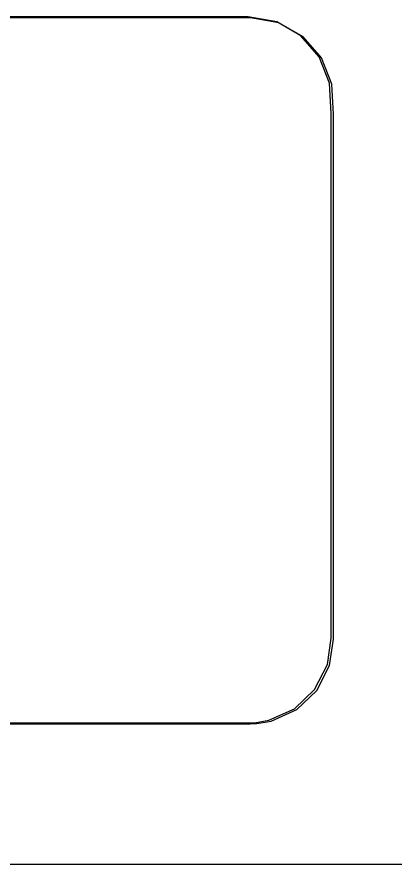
# Model space of a CAD drawing. Extents: x 1 to 47.7, y 0.2 to 35.
# Drawn here: x 16.055 to 16.42, y 10.799 to 11.614 of the extents above; entities that cross this region are included whole.
import ezdxf

# ---------------------------------------------------------------- set-up
doc = ezdxf.new("R2010")
doc.units = 0
doc.header["$MEASUREMENT"] = 0
for name, color, linetype in [('4_1__5U__UP_TO_TWO_IO_BOAR', 7, 'CONTINUOUS'), ('4_2__5U__FRONT_PANEL_W_24_', 7, 'CONTINUOUS'), ('5_1___24__TARGET_LEDS___12', 7, 'CONTINUOUS')]:
    doc.layers.add(name, color=color, linetype=linetype)

msp = doc.modelspace()

# ---------------------------------------------------------------- linework, layer by layer
at = {"layer": '4_1__5U__UP_TO_TWO_IO_BOAR'}
for points in [[(16.03312, 10.93359), (16.11263, 10.93359), (16.17957, 10.93359), (16.23142, 10.93359), (16.26568, 10.93359), (16.27983, 10.93359), (16.28622, 10.93383), (16.30005, 10.93611), (16.32478, 10.94726), (16.34416, 10.96573), (16.35646, 10.9898), (16.36006, 11.01508), (16.36006, 11.02445), (16.36006, 11.04155), (16.36006, 11.09484), (16.36006, 11.16679), (16.36006, 11.24924), (16.36006, 11.41298), (16.36006, 11.47793), (16.36006, 11.52073), (16.35844, 11.5497), (16.34848, 11.57506), (16.33094, 11.59531), (16.30756, 11.60872), (16.28007, 11.61358), (16.28007, 11.61358), (16.26899, 11.61358), (16.23745, 11.61358), (16.18796, 11.61358), (16.12302, 11.61358), (16.04515, 11.61358)], [(14.54222, 10.79851), (14.67482, 10.79851), (14.80616, 10.79851), (14.93618, 10.79851), (15.06479, 10.79851), (15.19193, 10.79851), (15.31754, 10.79851), (15.44153, 10.79851), (15.56385, 10.79851), (15.68441, 10.79851), (15.80316, 10.79851), (15.92001, 10.79851), (16.03491, 10.79851), (16.14778, 10.79851), (16.25855, 10.79851), (16.36714, 10.79851), (16.4735, 10.79851)]]:
    msp.add_lwpolyline(points, dxfattribs=at)
at = {"layer": '4_2__5U__FRONT_PANEL_W_24_'}
msp.add_lwpolyline([(16.03091, 10.93446), (16.11042, 10.93446), (16.17736, 10.93446), (16.22921, 10.93446), (16.26347, 10.93446), (16.27762, 10.93446), (16.28401, 10.93469), (16.29784, 10.93698), (16.32258, 10.94812), (16.34196, 10.96659), (16.35426, 10.99066), (16.35785, 11.01595), (16.35785, 11.02532), (16.35785, 11.04241), (16.35785, 11.0957), (16.35785, 11.16766), (16.35785, 11.25011), (16.35785, 11.41384), (16.35785, 11.4788), (16.35785, 11.52159), (16.35623, 11.55056), (16.34627, 11.57592), (16.32873, 11.59617), (16.30536, 11.60959), (16.27786, 11.61444), (16.27786, 11.61444), (16.26678, 11.61444), (16.23524, 11.61444), (16.18575, 11.61444), (16.12081, 11.61444), (16.04294, 11.61444)], dxfattribs=at)
at = {"layer": '5_1___24__TARGET_LEDS___12'}
msp.add_lwpolyline([(16.03091, 10.93446), (16.11042, 10.93446), (16.17736, 10.93446), (16.22921, 10.93446), (16.26347, 10.93446), (16.27762, 10.93446), (16.28401, 10.93469), (16.29784, 10.93698), (16.32258, 10.94812), (16.34196, 10.96659), (16.35426, 10.99066), (16.35785, 11.01595), (16.35785, 11.02532), (16.35785, 11.04241), (16.35785, 11.0957), (16.35785, 11.16766), (16.35785, 11.25011), (16.35785, 11.41384), (16.35785, 11.4788), (16.35785, 11.52159), (16.35623, 11.55056), (16.34627, 11.57592), (16.32873, 11.59617), (16.30536, 11.60959), (16.27786, 11.61444), (16.27786, 11.61444), (16.26678, 11.61444), (16.23524, 11.61444), (16.18575, 11.61444), (16.12081, 11.61444), (16.04294, 11.61444)], dxfattribs=at)

doc.saveas('drawing.dxf')
